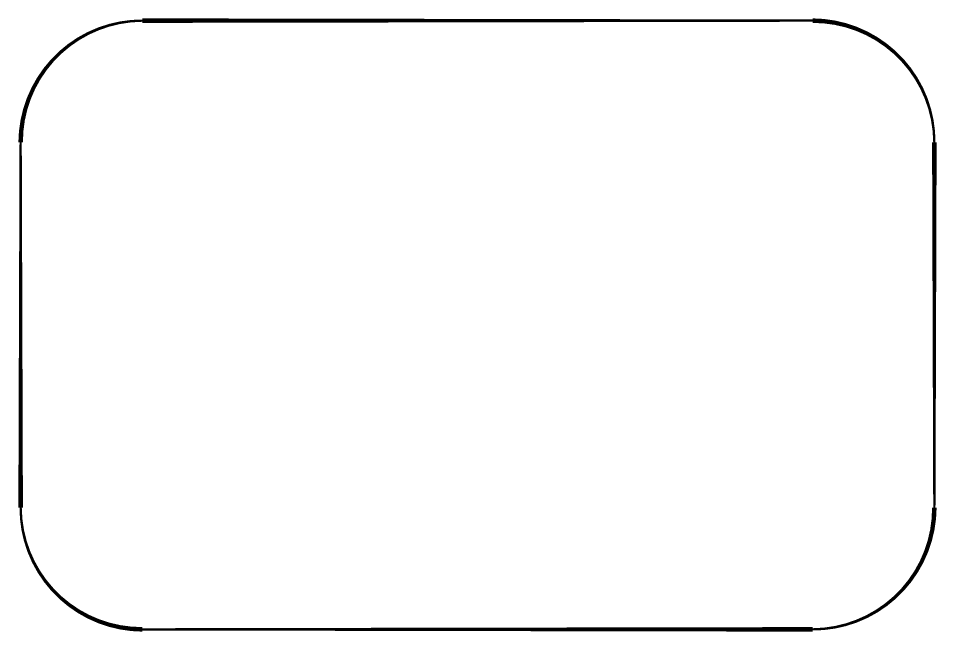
# Model space of a CAD drawing. Header units: millimetres. Extents: x 9.8 to 70.2, y 9.8 to 50.1.
import ezdxf

# ---------------------------------------------------------------- set-up
doc = ezdxf.new("R2010")
doc.units = ezdxf.units.MM
doc.layers.add('CUT', color=7, linetype='Continuous')

msp = doc.modelspace()

# ---------------------------------------------------------------- linework, layer by layer
at = {"layer": 'CUT'}
msp.add_lwpolyline([(18, 10, 0.15, 0.3, 0), (62, 10, 0.15, 0.3, 0.414214), (70, 18, 0.15, 0.3, 0), (70, 42, 0.15, 0.3, 0.414214), (62, 50, 0.15, 0.3, 0), (18, 50, 0.15, 0.3, 0.414214), (10, 42, 0.15, 0.3, 0), (10, 18, 0.15, 0.3, 0.414214)], format="xyseb", close=True, dxfattribs=at)

doc.saveas('drawing.dxf')
